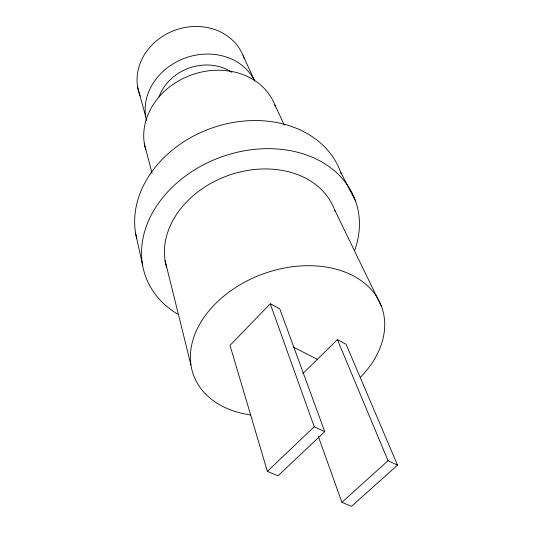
<?xml version="1.0" encoding="UTF-8"?>
<svg xmlns="http://www.w3.org/2000/svg" width="533" height="533" viewBox="0 0 533 533"><rect width="100%" height="100%" fill="white"/><g stroke="black" fill="none" stroke-linecap="round" stroke-linejoin="round"><path stroke-width="0.8" d="M270.258 303.763L230.009 345.377L267.359 471.339L277.979 475.816L324.764 431.657L279.765 308.84L270.258 303.763L314.23 426.76L324.764 431.657M302.857 373.6L337.416 339.634L346.09 344.265L397.518 465.129L351.5 506.35L341.913 502.313L318.374 436.6M267.359 471.339L314.23 426.76M341.913 502.313L388.037 460.712L397.518 465.129M293.163 346.963L317.335 359.369M340.674 172.272L355.478 200.841M334.484 209.582L381.575 306.662M274.848 104.914L284.369 125.102M243.128 55.752L254.647 80.916M337.416 339.634L388.037 460.712M137.567 86.766L145.642 116.447M144.33 143.584L152.052 173.325M165.083 260.664L190.961 365.045M135.702 233.767L142.558 265.021M250.65 414.974A100.064 71.295 -19.9 0 1 202.254 319.98A100.064 71.295 -19.9 0 1 343.165 271.39A100.064 71.295 -19.9 0 1 360.641 377.051M166.503 267.113A88.831 68.87 -19.9 0 1 230.602 174.651A88.831 68.87 -19.9 0 1 335.037 211.115M178.675 314.703A111.544 86.553 -19.9 0 1 159.254 202.187A111.544 86.553 -19.9 0 1 296.641 152.032A111.544 86.553 -19.9 0 1 354.658 250.463M136.741 238.657A107.346 85.293 -19.9 0 1 215.805 126.721A107.346 85.293 -19.9 0 1 341.213 173.825M145.742 149.833A68.397 57.791 -19.9 0 1 193.133 74.353A68.397 57.791 -19.9 0 1 275.401 106.393M159.074 96.959A46.051 39.615 -19.9 0 1 231.762 72.295M146.462 120.451A57.844 49.769 -19.9 0 1 184.964 58.104A57.844 49.769 -19.9 0 1 254.687 80.896M140.099 95.993A55.312 48.59 -19.9 0 1 174.864 30.268A55.312 48.59 -19.9 0 1 243.947 57.977"/></g></svg>
